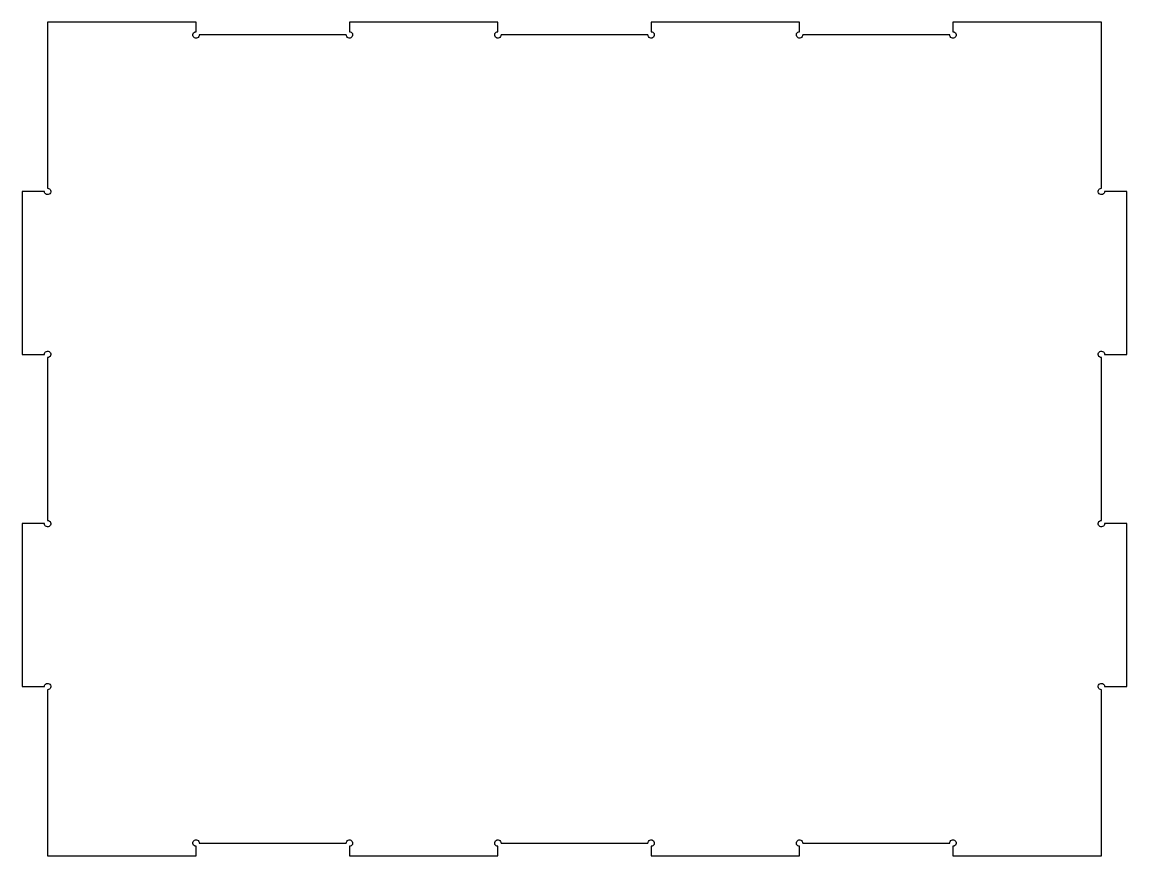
# Model space of a CAD drawing. Header units: millimetres. Extents: x -173 to 173, y -131 to 131.
import ezdxf

# ---------------------------------------------------------------- set-up
doc = ezdxf.new("R2010")
doc.units = ezdxf.units.MM

msp = doc.modelspace()

# ---------------------------------------------------------------- linework, layer by layer
msp.add_lwpolyline([(166, 26.5), (173, 26.5), (173, 77.5), (166, 77.5, -2.414214), (165, 78.5), (165, 130.5), (118.5, 130.5), (118.5, 127.5, -2.414214), (117.5, 126.5), (71.5, 126.5, -2.414214), (70.5, 127.5), (70.5, 130.5), (24, 130.5), (24, 127.5, -2.414214), (23, 126.5), (-23, 126.5, -2.414214), (-24, 127.5), (-24, 130.5), (-70.5, 130.5), (-70.5, 127.5, -2.414214), (-71.5, 126.5), (-117.5, 126.5, -2.414214), (-118.5, 127.5), (-118.5, 130.5), (-165, 130.5), (-165, 78.5, -2.414214), (-166, 77.5), (-173, 77.5), (-173, 26.5), (-166, 26.5, -2.414214), (-165, 25.5), (-165, -25.5, -2.414214), (-166, -26.5), (-173, -26.5), (-173, -77.5), (-166, -77.5, -2.414214), (-165, -78.5), (-165, -130.5), (-118.5, -130.5), (-118.5, -127.5, -2.414214), (-117.5, -126.5), (-71.5, -126.5, -2.414214), (-70.5, -127.5), (-70.5, -130.5), (-24, -130.5), (-24, -127.5, -2.414214), (-23, -126.5), (23, -126.5, -2.414214), (24, -127.5), (24, -130.5), (70.5, -130.5), (70.5, -127.5, -2.414214), (71.5, -126.5), (117.5, -126.5, -2.414214), (118.5, -127.5), (118.5, -130.5), (165, -130.5), (165, -78.5, -2.414214), (166, -77.5), (173, -77.5), (173, -26.5), (166, -26.5, -2.414214), (165, -25.5), (165, 25.5, -2.414214)], format="xyb", close=True)

doc.saveas('drawing.dxf')
